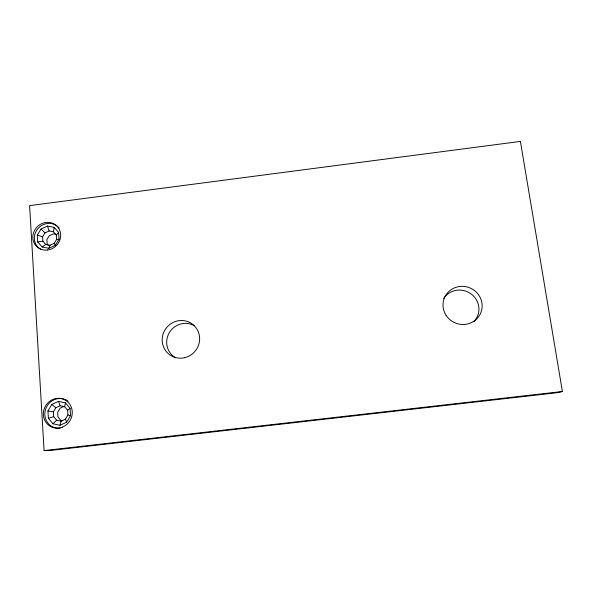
<?xml version="1.0" encoding="UTF-8"?>
<svg xmlns="http://www.w3.org/2000/svg" width="592" height="592" viewBox="0 0 592 592"><rect width="100%" height="100%" fill="white"/><g stroke="black" fill="none" stroke-linecap="round" stroke-linejoin="round"><path stroke-width="0.89" d="M53.465 231.79L49.143 230.976L44.999 232.885L42.602 236.785L42.876 241.203L45.717 244.444L50.046 245.273L54.205 243.356L56.603 239.442L56.321 235.024L53.465 231.79L54.183 227.35L47.478 226.085L41.04 229.045L37.318 235.098L37.733 241.958L42.143 246.997L48.87 248.285L55.337 245.31L59.059 239.22L58.608 232.36L54.183 227.35M64.654 406.704L60.162 405.757L55.863 407.733L53.376 411.891L53.672 416.65L56.632 420.187L61.139 421.149L65.453 419.166L67.932 414.992L67.629 410.234L64.654 406.704L65.453 402.856L58.475 401.383L51.8 404.454L47.945 410.907L48.389 418.292L52.984 423.798L59.977 425.293L66.689 422.207L70.544 415.717L70.063 408.332L65.453 402.856M59.977 425.293L61.139 421.149M48.87 248.285L50.046 245.273M56.321 235.024L58.608 232.36M52.984 423.798L56.632 420.187M67.629 410.234L70.063 408.332M42.143 246.997L45.717 244.444M64.35 406.245L60.11 408.199L57.668 412.298L57.957 416.983L60.88 420.475L62.656 420.853M48.389 418.292L53.672 416.65M562.4 391.504L557.087 392.711L51.511 450.327L44.089 450.586L29.6 205.616L520.405 141.414L562.4 391.504L44.089 450.586M37.733 241.958L42.876 241.203M56.603 239.442L59.059 239.22M47.945 410.907L53.376 411.891M56.751 234.528L53.339 233.884L49.247 235.764L46.886 239.612L47.16 243.971L48.278 245.251M67.932 414.992L70.544 415.717M37.318 235.098L42.602 236.785M51.8 404.454L55.863 407.733M41.04 229.045L44.999 232.885M54.205 243.356L55.337 245.31M65.453 419.166L66.689 422.207M58.475 401.383L60.162 405.757M47.478 226.085L49.143 230.976M175.55 357.805A18.618 18.078 -51.4 0 1 169.268 332.785A18.618 18.078 -51.4 0 1 194.294 325.652M443.697 298.39A19.181 18.544 21.1 0 1 471.558 294.254A19.181 18.544 21.1 0 1 473.718 321.796M41.188 249.572A14.297 13.372 -43.7 0 1 37.792 228.764A14.297 13.372 -43.7 0 1 59.193 228.075M60.155 428.127A15.052 14.208 -61.4 0 1 45.051 411.544A15.052 14.208 -61.4 0 1 64.92 399.43M65.594 399.711A15.052 14.208 -61.4 0 1 68.147 401.235M184.593 357.709A19.077 18.5 -51 0 0 194.968 326.473A19.077 18.5 -51 0 0 163.155 333.858A19.077 18.5 -51 0 0 184.593 357.709M47.656 250.002A14.371 13.431 -43.7 0 0 58.342 227.765A14.371 13.431 -43.7 0 0 34.262 230.939A14.371 13.431 -43.7 0 0 47.656 250.002M62.478 427.106A15.126 14.275 -61.4 0 0 67.333 401.517A15.126 14.275 -61.4 0 0 43.608 411.048A15.126 14.275 -61.4 0 0 62.478 427.106M446.057 315.292A19.662 18.996 20.7 0 0 479.942 314.618A19.662 18.996 20.7 0 0 461.73 286.343A19.662 18.996 20.7 0 0 446.057 315.292"/></g></svg>
